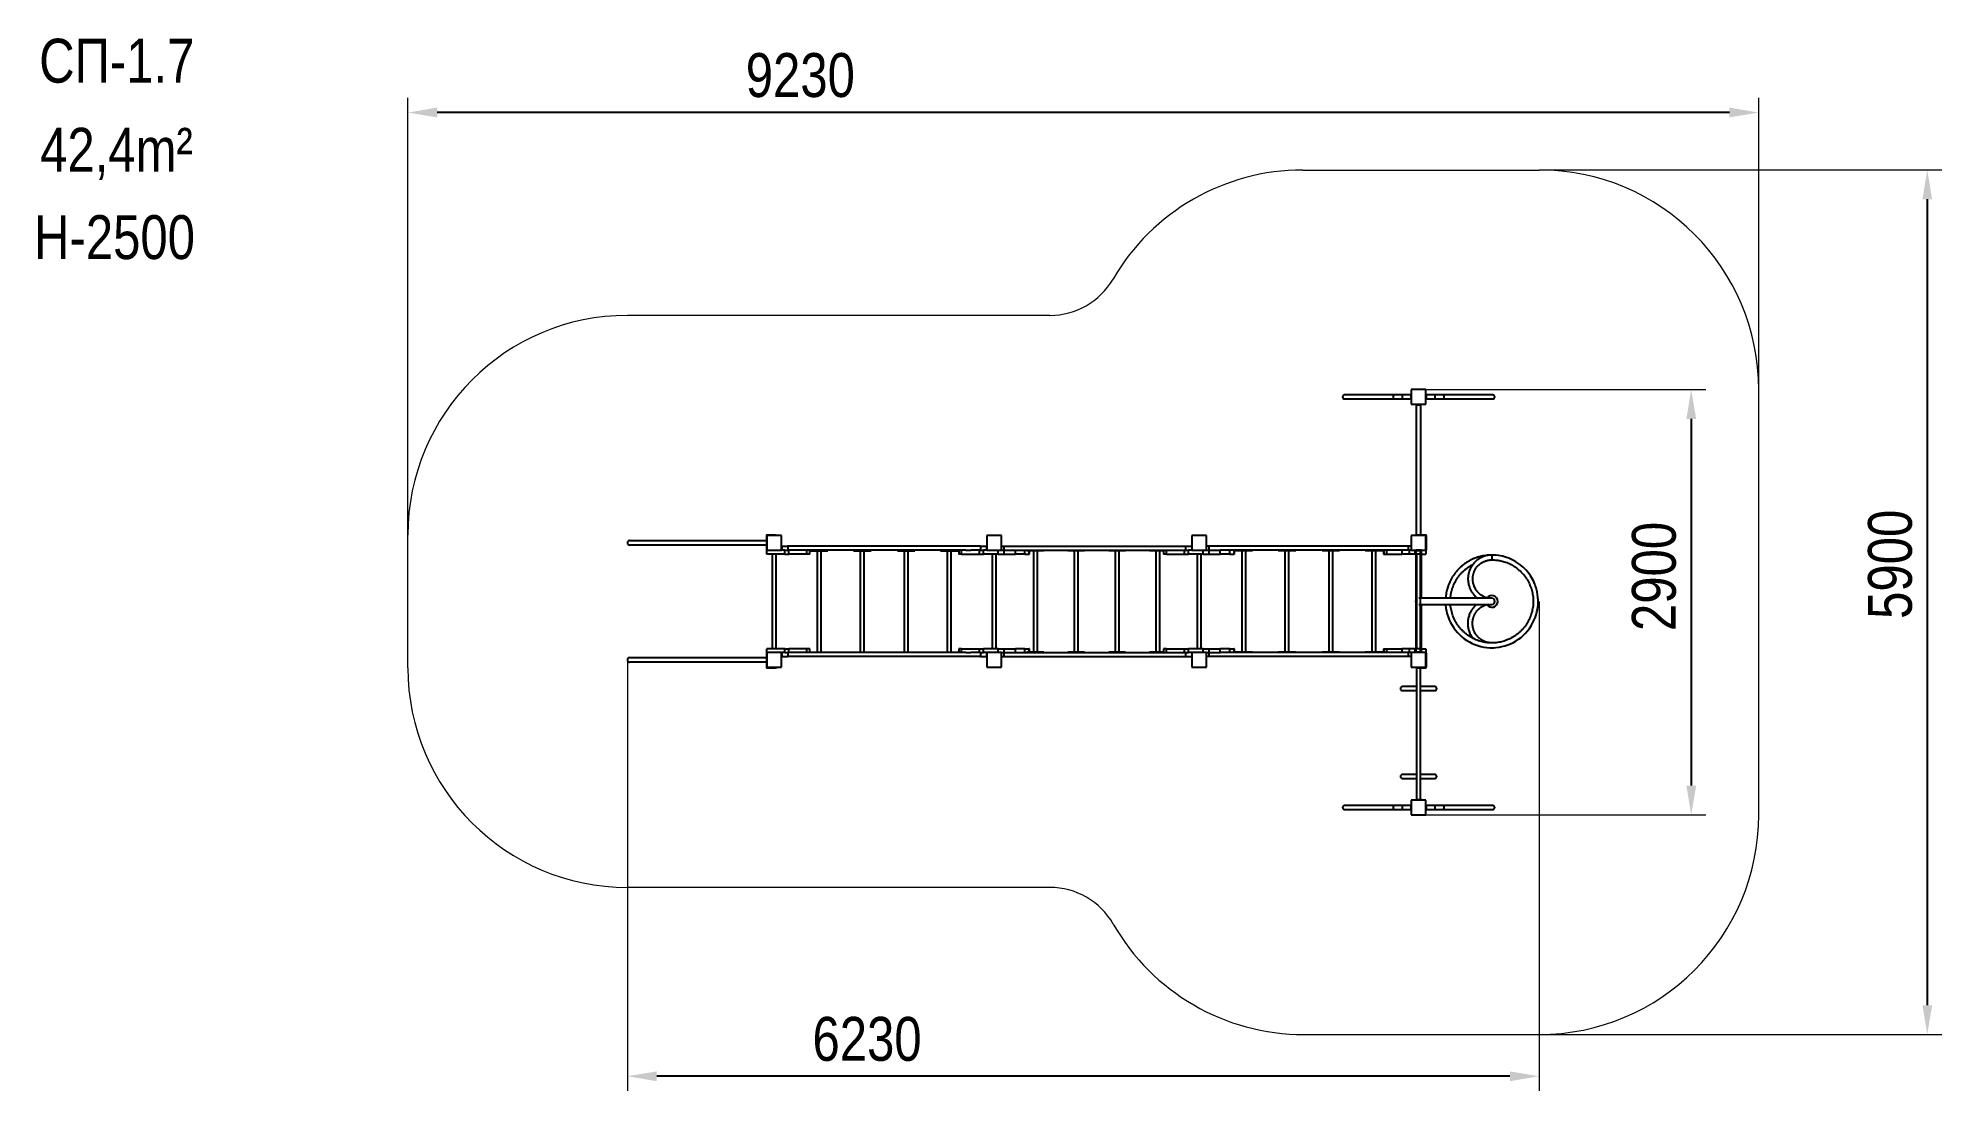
# Model space of a CAD drawing. Header units: millimetres. Extents: x -7249 to 5759, y -3423 to 3767.
import ezdxf

# ---------------------------------------------------------------- set-up
doc = ezdxf.new("R2010")
doc.units = ezdxf.units.MM
for name, color, linetype in [('DIKOM_ЗОНА', 80, 'Continuous'), ('DIKOM_ОБЪЕКТ', 7, 'Continuous'), ('DIKOM_РАЗМЕР_ЗОНА', 7, 'Continuous'), ('DIKOM_РАЗМЕР_ОБЪЕКТА', 7, 'Continuous')]:
    doc.layers.add(name, color=color, linetype=linetype)
doc.styles.add('style1', font='arial.ttf', dxfattribs={"width": 0.8})
doc.dimstyles.new('1-50', dxfattribs={"dimtxt": 300, "dimasz": 200, "dimexe": 100, "dimexo": 0, "dimgap": 100, "dimtad": 1, "dimdec": 0, "dimtxsty": 'style1', "dimcen": 0, "dimclrd": 7, "dimclre": 7, "dimadec": 1, "dimazin": 2, "dimtfac": 1, "dimtdec": 0, "dimtmove": 0, "dimatfit": 3, "dimfxl": 0, "dimlwd": 25, "dimlwe": 18, "dimarcsym": 0})

# ---------------------------------------------------------------- blocks, each defined once
blk = doc.blocks.new('*D12')
at = {"color": 7, "lineweight": 18, "transparency": 16777216}
for p, q in [((2134, 1366), (4146, 1366)), ((2172, -1538), (4146, -1538))]:
    blk.add_line(p, q, dxfattribs=at)
at = {"color": 7, "lineweight": 25, "transparency": 16777216}
blk.add_line((4046, 1166), (4046, -1338), dxfattribs=at)
at = {"color": 7, "transparency": 16777216}
for points in [[(4013, 1166), (4080, 1166), (4046, 1366)], [(4013, -1338), (4080, -1338), (4046, -1538)]]:
    blk.add_solid(points, dxfattribs=at)
at = {"layer": 'Defpoints', "color": 0, "transparency": 16777216}
for p in [(2134, 1366), (2172, -1538), (4046, -1538)]:
    blk.add_point(p, dxfattribs=at)
at = {"color": 0, "lineweight": 40, "transparency": 16777216, "insert": (3793, 90), "char_height": 300, "attachment_point": 5, "rotation": 90, "style": 'style1'}
blk.add_mtext('2900', dxfattribs=at)
blk = doc.blocks.new('*D9')
at = {"layer": 'Defpoints', "color": 0, "transparency": 16777216}
for p in [(3008, 2866), (2449, -3038), (5659, -3038)]:
    blk.add_point(p, dxfattribs=at)
at = {"layer": 'DIKOM_РАЗМЕР_ЗОНА', "color": 7, "lineweight": 18, "transparency": 16777216}
for p, q in [((3008, 2866), (5759, 2866)), ((2449, -3038), (5759, -3038))]:
    blk.add_line(p, q, dxfattribs=at)
at = {"layer": 'DIKOM_РАЗМЕР_ЗОНА', "color": 7, "lineweight": 25, "transparency": 16777216}
blk.add_line((5659, 2666), (5659, -2838), dxfattribs=at)
at = {"layer": 'DIKOM_РАЗМЕР_ЗОНА', "color": 7, "transparency": 16777216}
for points in [[(5626, 2666), (5692, 2666), (5659, 2866)], [(5626, -2838), (5692, -2838), (5659, -3038)]]:
    blk.add_solid(points, dxfattribs=at)
at = {"layer": 'DIKOM_РАЗМЕР_ЗОНА', "color": 0, "transparency": 16777216, "insert": (5406, 173), "char_height": 300, "attachment_point": 5, "rotation": 90, "style": 'style1'}
blk.add_mtext('5900', dxfattribs=at)
blk = doc.blocks.new('*D10')
at = {"layer": 'Defpoints', "color": 0, "transparency": 16777216}
for p in [(3007, -81), (-3222, -469), (-3222, -3323)]:
    blk.add_point(p, dxfattribs=at)
at = {"layer": 'DIKOM_РАЗМЕР_ЗОНА', "color": 7, "lineweight": 18, "transparency": 16777216}
for p, q in [((3007, -81), (3007, -3423)), ((-3222, -469), (-3222, -3423))]:
    blk.add_line(p, q, dxfattribs=at)
at = {"layer": 'DIKOM_РАЗМЕР_ЗОНА', "color": 7, "lineweight": 25, "transparency": 16777216}
blk.add_line((2807, -3323), (-3022, -3323), dxfattribs=at)
at = {"layer": 'DIKOM_РАЗМЕР_ЗОНА', "color": 7, "transparency": 16777216}
for points in [[(-3022, -3290), (-3022, -3357), (-3222, -3323)], [(2807, -3290), (2807, -3357), (3007, -3323)]]:
    blk.add_solid(points, dxfattribs=at)
at = {"layer": 'DIKOM_РАЗМЕР_ЗОНА', "color": 0, "transparency": 16777216, "insert": (-1585, -3070), "char_height": 300, "attachment_point": 5, "style": 'style1'}
blk.add_mtext('6230', dxfattribs=at)
blk = doc.blocks.new('*D11')
at = {"layer": 'Defpoints', "color": 0, "transparency": 16777216}
for p in [(-4722, 3258), (-4722, -80), (4507, -81)]:
    blk.add_point(p, dxfattribs=at)
at = {"layer": 'DIKOM_РАЗМЕР_ЗОНА', "color": 7, "lineweight": 18, "transparency": 16777216}
for p, q in [((-4722, -80), (-4722, 3358)), ((4507, -81), (4507, 3358))]:
    blk.add_line(p, q, dxfattribs=at)
at = {"layer": 'DIKOM_РАЗМЕР_ЗОНА', "color": 7, "lineweight": 25, "transparency": 16777216}
blk.add_line((4307, 3258), (-4522, 3258), dxfattribs=at)
at = {"layer": 'DIKOM_РАЗМЕР_ЗОНА', "color": 7, "transparency": 16777216}
for points in [[(-4522, 3292), (-4522, 3225), (-4722, 3258)], [(4307, 3292), (4307, 3225), (4507, 3258)]]:
    blk.add_solid(points, dxfattribs=at)
at = {"layer": 'DIKOM_РАЗМЕР_ЗОНА', "color": 0, "transparency": 16777216, "insert": (-2041, 3512), "char_height": 300, "attachment_point": 5, "style": 'style1'}
blk.add_mtext('9230', dxfattribs=at)

msp = doc.modelspace()

# ---------------------------------------------------------------- linework, layer by layer
at = {"layer": 'DIKOM_ЗОНА', "color": 3, "lineweight": 15}
for p, q in [((1391.8, 2865.7), (3007.5, 2865.7)), ((-336.2, 1872.7), (-3222.5, 1872.7)), ((4507.5, -1538.3), (4507.5, 1365.7)), ((-4722.5, -533.3), (-4722.5, 372.7)), ((-336.2, -2033.3), (-3222.5, -2033.3)), ((1398.7, -3038.3), (3007.5, -3038.3))]:
    msp.add_line(p, q, dxfattribs=at)
for centre, radius, start, end in [((1391.8, 1365.7), 1500, 90, 149.76817), ((3007.5, 1365.7), 1500, 0, 90), ((-336.2, 2372.7), 500, 270, 329.76817), ((-3222.5, 372.7), 1500, 90, 180), ((-3222.5, -533.3), 1500, 180, 270), ((3007.5, -1538.3), 1500, 270, 0), ((-336.2, -2533.3), 500, 29.83474, 90), ((1398.7, -1538.3), 1500, 209.83474, 270)]:
    msp.add_arc(centre, radius, start, end, dxfattribs=at)
at = {"layer": 'DIKOM_ОБЪЕКТ'}
for p, q in [((2022.4, 1329.2), (1677, 1329.2)), ((1677, 1302.2), (2022.4, 1302.2)), ((2071.7, 1329.2), (2022.4, 1329.2)), ((2022.4, 1302.2), (2071.7, 1302.2)), ((2129.7, 1329.2), (2071.7, 1329.2)), ((2071.7, 1329.2), (2071.7, 1302.2)), ((2071.7, 1302.2), (2129.7, 1302.2)), ((2133.7, 1335.7), (2129.7, 1335.7)), ((2129.7, 1335.7), (2129.7, 1295.7)), ((2133.7, 1365.7), (2133.7, 1265.7)), ((2233.7, 1365.7), (2133.7, 1365.7)), ((2233.7, 1265.7), (2233.7, 1365.7)), ((2233.7, 1335.7), (2237.7, 1335.7)), ((2237.7, 1295.7), (2237.7, 1335.7)), ((2295.7, 1329.2), (2237.7, 1329.2)), ((2237.7, 1302.2), (2295.7, 1302.2)), ((2345, 1329.2), (2295.7, 1329.2)), ((2295.7, 1302.2), (2295.7, 1329.2)), ((2295.7, 1302.2), (2345, 1302.2)), ((2690.4, 1329.2), (2345, 1329.2)), ((2345, 1302.2), (2690.4, 1302.2)), ((2133.7, 1295.7), (2129.7, 1295.7)), ((2133.7, 1265.7), (2233.7, 1265.7)), ((2163.7, 1265.7), (2163.7, 1261.7)), ((2163.7, 1261.7), (2203.7, 1261.7)), ((2167.7, 1261.7), (2167.7, 373.7)), ((2199.7, 373.7), (2199.7, 1261.7)), ((2203.7, 1265.7), (2203.7, 1261.7)), ((2233.7, 1295.7), (2237.7, 1295.7)), ((-3222.5, 320.7), (-3222.5, 318.7)), ((-3207.5, 335.7), (-3090.5, 335.7)), ((-3090.5, 303.7), (-3207.5, 303.7)), ((-3090.5, 335.7), (-2272.5, 335.7)), ((-2272.5, 303.7), (-3090.5, 303.7)), ((-2272.5, 367.7), (-2272.5, 271.7)), ((-2269.5, 369.7), (-2269.5, 269.7)), ((-2169.5, 369.7), (-2269.5, 369.7)), ((-2269.5, 269.7), (-2169.5, 269.7)), ((-2269.5, 242.7), (-2269.5, 269.7)), ((-2209.5, 372.7), (-2267.5, 372.7)), ((-2209.5, 369.7), (-2209.5, 372.7)), ((-2209.5, 372.7), (-2199.5, 372.7)), ((-2199.5, 372.7), (-2199.5, 369.7)), ((-2169.5, 269.7), (-2169.5, 369.7)), ((-2146.4, 269.7), (-2169.5, 269.7)), ((-2167.9, 296.7), (-2167.9, 269.7)), ((-2167.9, 296.7), (-2125.3, 296.7)), ((-2146.4, 242.7), (-2146.4, 269.7)), ((-2146.4, 269.7), (-2131.8, 269.7)), ((-2131.8, 269.7), (-2125.3, 269.7)), ((-2125.3, 296.7), (-2125.3, 269.7)), ((-810.5, 296.7), (-2125.3, 296.7)), ((-2050.3, 269.7), (-2125.3, 269.7)), ((-2119, 242.7), (-2119, 269.7)), ((-2035, 269.7), (-2050.3, 269.7)), ((-909.4, 269.7), (-2035, 269.7)), ((-1996, 242.7), (-1996, 269.7)), ((-1977, 242.7), (-1977, 269.7)), ((-1970.2, 269.7), (-1970.2, 265.7)), ((-1970.2, 265.7), (-1945.1, 265.7)), ((-1945.1, 269.7), (-1945.1, 265.7)), ((-1945.1, 265.7), (-1867.8, 265.7)), ((-1925.1, 265.7), (-1925.1, -426.3)), ((-1898.1, -426.3), (-1898.1, 265.7)), ((-1867.8, 269.7), (-1867.8, 265.7)), ((-1867.8, 265.7), (-1853, 265.7)), ((-1853, 265.7), (-1853, 269.7)), ((-1677.7, 269.7), (-1677.7, 265.7)), ((-1677.7, 265.7), (-1656.1, 265.7)), ((-1656.1, 269.7), (-1656.1, 265.7)), ((-1656.1, 265.7), (-1576.4, 265.7)), ((-1631.3, 265.7), (-1631.3, -426.3)), ((-1604.3, -426.3), (-1604.3, 265.7)), ((-1576.4, 269.7), (-1576.4, 265.7)), ((-1576.4, 265.7), (-1557.9, 265.7)), ((-1557.9, 265.7), (-1557.9, 269.7)), ((-1377.9, 269.7), (-1377.9, 265.7)), ((-1377.9, 265.7), (-1359.5, 265.7)), ((-1359.5, 269.7), (-1359.5, 265.7)), ((-1359.5, 265.7), (-1279.8, 265.7)), ((-1331.6, 265.7), (-1331.6, -426.3)), ((-1304.6, -426.3), (-1304.6, 265.7)), ((-1279.8, 269.7), (-1279.8, 265.7)), ((-1279.8, 265.7), (-1258.2, 265.7)), ((-1258.2, 265.7), (-1258.2, 269.7)), ((-1082.9, 269.7), (-1082.9, 265.7)), ((-1082.9, 265.7), (-1068.1, 265.7)), ((-1068.1, 269.7), (-1068.1, 265.7)), ((-1068.1, 265.7), (-990.8, 265.7)), ((-1037.8, 265.7), (-1037.8, -426.3)), ((-1010.8, -426.3), (-1010.8, 265.7)), ((-990.8, 269.7), (-990.8, 265.7)), ((-990.8, 265.7), (-965.6, 265.7)), ((-965.6, 265.7), (-965.6, 269.7)), ((-958.9, 269.7), (-958.9, 242.7)), ((-939.9, 242.7), (-939.9, 269.7)), ((-909.4, 269.7), (-876.9, 269.7)), ((-810.5, 269.7), (-876.9, 269.7)), ((-816.9, 242.7), (-816.9, 269.7)), ((-810.5, 296.7), (-810.5, 269.7)), ((-810.5, 296.7), (-767.9, 296.7)), ((-810.5, 269.7), (-804.2, 269.7)), ((-804.2, 269.7), (-789.5, 269.7)), ((-789.5, 242.7), (-789.5, 269.7)), ((-766.4, 269.7), (-789.5, 269.7)), ((-767.9, 296.7), (-767.9, 269.7)), ((-666.4, 369.7), (-766.4, 369.7)), ((-766.4, 369.7), (-766.4, 269.7)), ((-766.4, 269.7), (-666.4, 269.7)), ((-689.5, 242.7), (-689.5, 269.7)), ((-666.4, 269.7), (-666.4, 369.7)), ((-666.4, 296.7), (-647.4, 296.7)), ((-666.4, 269.7), (-648.3, 269.7)), ((-648.3, 242.7), (-648.3, 269.7)), ((-648.3, 269.7), (-571.7, 269.7)), ((-647.4, 269.7), (-647.4, 296.7)), ((-647.4, 296.7), (592.6, 296.7)), ((-647.4, 269.7), (583.1, 269.7)), ((-571.7, 242.7), (-571.7, 269.7)), ((-506.8, 242.7), (-506.8, 269.7)), ((-492.2, 269.7), (-492.2, 265.7)), ((-479.5, 265.7), (-492.2, 265.7)), ((-479.5, 265.7), (-479.5, 269.7)), ((-405.1, 265.7), (-479.5, 265.7)), ((-477.5, 242.7), (-477.5, 265.7)), ((-475.4, 242.7), (-475.4, 265.7)), ((-448.5, 265.7), (-448.5, -426.3)), ((-421.5, -426.3), (-421.5, 265.7)), ((-405.1, 265.7), (-405.1, 269.7)), ((-377.8, 265.7), (-405.1, 265.7)), ((-377.8, 265.7), (-377.8, 269.7)), ((-213.1, 269.7), (-213.1, 265.7)), ((-200.4, 265.7), (-213.1, 265.7)), ((-200.4, 265.7), (-200.4, 269.7)), ((-126, 265.7), (-200.4, 265.7)), ((-169.4, 265.7), (-169.4, -426.3)), ((-142.4, -426.3), (-142.4, 265.7)), ((-126, 265.7), (-126, 269.7)), ((-98.7, 265.7), (-126, 265.7)), ((-98.7, 265.7), (-98.7, 269.7)), ((66, 269.7), (66, 265.7)), ((78.7, 265.7), (66, 265.7)), ((78.7, 265.7), (78.7, 269.7)), ((153.1, 265.7), (78.7, 265.7)), ((109.7, 265.7), (109.7, -426.3)), ((136.7, -426.3), (136.7, 265.7)), ((153.1, 265.7), (153.1, 269.7)), ((180.4, 265.7), (153.1, 265.7)), ((180.4, 265.7), (180.4, 269.7)), ((345.1, 269.7), (345.1, 265.7)), ((357.8, 265.7), (345.1, 265.7)), ((357.8, 265.7), (357.8, 269.7)), ((432.2, 265.7), (357.8, 265.7)), ((388.8, 265.7), (388.8, -426.3)), ((415.8, -426.3), (415.8, 265.7)), ((432.2, 265.7), (432.2, 269.7)), ((441.1, 265.7), (432.2, 265.7)), ((441.1, 269.7), (441.1, 242.7)), ((460.1, 242.7), (460.1, 269.7)), ((460.1, 269.7), (583.1, 269.7)), ((583.1, 242.7), (583.1, 269.7)), ((583.1, 269.7), (610.5, 269.7)), ((592.6, 269.7), (592.6, 296.7)), ((592.6, 296.7), (633.6, 296.7)), ((610.5, 242.7), (610.5, 269.7)), ((633.6, 269.7), (610.5, 269.7)), ((733.6, 369.7), (633.6, 369.7)), ((633.6, 369.7), (633.6, 269.7)), ((633.6, 269.7), (733.6, 269.7)), ((710.5, 242.7), (710.5, 269.7)), ((733.6, 269.7), (733.6, 369.7)), ((733.7, 269.7), (733.7, 296.7)), ((751.9, 296.7), (733.7, 296.7)), ((733.7, 269.7), (751.6, 269.7)), ((751.6, 242.7), (751.6, 269.7)), ((751.6, 269.7), (828.3, 269.7)), ((751.9, 269.7), (751.9, 296.7)), ((2115.5, 296.7), (751.9, 296.7)), ((828.3, 242.7), (828.3, 269.7)), ((834.9, 269.7), (828.3, 269.7)), ((2069.3, 269.7), (834.9, 269.7)), ((893.2, 242.7), (893.2, 269.7)), ((922.5, 242.7), (922.5, 269.7)), ((924.6, 242.7), (924.6, 269.7)), ((931.4, 269.7), (931.4, 265.7)), ((946.2, 265.7), (931.4, 265.7)), ((946.2, 265.7), (946.2, 269.7)), ((1023.5, 265.7), (946.2, 265.7)), ((976.5, 265.7), (976.5, -426.3)), ((1003.5, -426.3), (1003.5, 265.7)), ((1023.5, 265.7), (1023.5, 269.7)), ((1048.6, 265.7), (1023.5, 265.7)), ((1048.6, 265.7), (1048.6, 269.7)), ((1223.9, 269.7), (1223.9, 265.7)), ((1242.3, 265.7), (1223.9, 265.7)), ((1242.3, 265.7), (1242.3, 269.7)), ((1322.1, 265.7), (1242.3, 265.7)), ((1270.3, 265.7), (1270.3, -426.3)), ((1297.3, -426.3), (1297.3, 265.7)), ((1322.1, 265.7), (1322.1, 269.7)), ((1343.7, 265.7), (1322.1, 265.7)), ((1343.7, 265.7), (1343.7, 269.7)), ((1523.7, 269.7), (1523.7, 265.7)), ((1545.2, 265.7), (1523.7, 265.7)), ((1545.2, 265.7), (1545.2, 269.7)), ((1625, 265.7), (1545.2, 265.7)), ((1570, 265.7), (1570, -426.3)), ((1597, -426.3), (1597, 265.7)), ((1625, 265.7), (1625, 269.7)), ((1643.4, 265.7), (1625, 265.7)), ((1643.4, 265.7), (1643.4, 269.7)), ((1818.7, 269.7), (1818.7, 265.7)), ((1843.8, 265.7), (1818.7, 265.7)), ((1843.8, 265.7), (1843.8, 269.7)), ((1921.1, 265.7), (1843.8, 265.7)), ((1863.8, 265.7), (1863.8, -426.3)), ((1890.8, -426.3), (1890.8, 265.7)), ((1921.1, 265.7), (1921.1, 269.7)), ((1936, 265.7), (1921.1, 265.7)), ((1936, 265.7), (1936, 269.7)), ((1942.7, 269.7), (1942.7, 242.7)), ((1945, 269.7), (1945, 242.7)), ((1964.6, 269.7), (1964.6, 242.7)), ((2067.8, 269.7), (2067.8, 242.7)), ((2120.1, 269.7), (2069.3, 269.7)), ((2115.5, 269.7), (2115.5, 296.7)), ((2133.7, 296.7), (2115.5, 296.7)), ((2120.1, 269.7), (2120.1, 242.7)), ((2133.7, 269.7), (2120.1, 269.7)), ((2133.7, 369.7), (2133.7, 269.7)), ((2233.7, 369.7), (2133.7, 369.7)), ((2133.7, 369.7), (2133.7, 269.7)), ((2233.7, 369.7), (2133.7, 369.7)), ((2133.7, 269.7), (2233.7, 269.7)), ((2133.7, 269.7), (2233.7, 269.7)), ((2156.8, 269.7), (2156.8, 242.7)), ((2163.7, 373.7), (2163.7, 372.7)), ((2163.7, 373.7), (2203.7, 373.7)), ((2163.7, 369.7), (2163.7, 372.7)), ((2163.7, 372.7), (2173.7, 372.7)), ((2163.7, 265.7), (2163.7, 269.7)), ((2203.7, 269.7), (2163.7, 269.7)), ((2163.7, 265.7), (2163.7, -73.9)), ((2203.7, 265.7), (2163.7, 265.7)), ((2173.7, 372.7), (2173.7, 369.7)), ((2231.7, 372.7), (2173.7, 372.7)), ((2193.7, 269.7), (2193.7, 242.7)), ((2203.7, 373.7), (2203.7, 372.7)), ((2203.7, 265.7), (2203.7, 269.7)), ((2203.7, -59.3), (2203.7, 265.7)), ((2233.7, 269.7), (2233.7, 369.7)), ((2233.7, 269.7), (2233.7, 369.7)), ((2233.7, 269.7), (2233.7, 242.7)), ((2236.7, 271.7), (2236.7, 367.7)), ((-2146.4, 242.7), (-2269.5, 242.7)), ((-2233, 242.7), (-2233, -403.3)), ((-2206, -403.3), (-2206, 242.7)), ((-2146.4, 242.7), (-2119, 242.7)), ((-1996, 242.7), (-2119, 242.7)), ((-1977, 242.7), (-1996, 242.7)), ((-939.9, 242.7), (-958.9, 242.7)), ((-939.9, 242.7), (-816.9, 242.7)), ((-816.9, 242.7), (-789.5, 242.7)), ((-689.5, 242.7), (-789.5, 242.7)), ((-729.9, 242.7), (-729.9, -403.3)), ((-702.9, -403.3), (-702.9, 242.7)), ((-689.5, 242.7), (-648.3, 242.7)), ((-648.3, 242.7), (-571.7, 242.7)), ((-506.8, 242.7), (-571.7, 242.7)), ((-506.8, 242.7), (-477.5, 242.7)), ((-475.4, 242.7), (-477.5, 242.7)), ((460.1, 242.7), (441.1, 242.7)), ((460.1, 242.7), (583.1, 242.7)), ((583.1, 242.7), (610.5, 242.7)), ((710.5, 242.7), (610.5, 242.7)), ((670.1, 242.7), (670.1, -403.3)), ((697.1, -403.3), (697.1, 242.7)), ((710.5, 242.7), (751.6, 242.7)), ((751.6, 242.7), (828.3, 242.7)), ((893.2, 242.7), (828.3, 242.7)), ((893.2, 242.7), (922.5, 242.7)), ((924.6, 242.7), (922.5, 242.7)), ((1942.7, 242.7), (1945, 242.7)), ((1945, 242.7), (1964.6, 242.7)), ((1964.6, 242.7), (2067.8, 242.7)), ((2120.1, 242.7), (2067.8, 242.7)), ((2156.8, 242.7), (2120.1, 242.7)), ((2193.7, 242.7), (2156.8, 242.7)), ((2170.2, 242.7), (2170.2, -403.3)), ((2193.7, 242.7), (2233.7, 242.7)), ((2197.2, -403.3), (2197.2, 242.7)), ((2681.7, 203.2), (2693.8, 203)), ((2163.7, -86.7), (2163.7, -426.3)), ((2683.7, -59.3), (2184.5, -59.3)), ((2184.5, -101.3), (2683.7, -101.3)), ((2203.7, -426.3), (2203.7, -101.3)), ((2683.7, -363.8), (2680.4, -363.6)), ((2686.4, -363.7), (2683.7, -363.8)), ((-3222.5, -479.3), (-3222.5, -481.3)), ((-3207.5, -464.3), (-3090.5, -464.3)), ((-3090.5, -496.3), (-3207.5, -496.3)), ((-3090.5, -464.3), (-2272.5, -464.3)), ((-2272.5, -496.3), (-3090.5, -496.3)), ((-2272.5, -432.3), (-2272.5, -528.3)), ((-2269.5, -430.3), (-2269.5, -403.3)), ((-2146.4, -403.3), (-2269.5, -403.3)), ((-2269.5, -430.3), (-2269.5, -530.3)), ((-2169.5, -430.3), (-2269.5, -430.3)), ((-2169.5, -530.3), (-2169.5, -430.3)), ((-2146.4, -430.3), (-2169.5, -430.3)), ((-2167.9, -430.3), (-2167.9, -457.3)), ((-2167.9, -457.3), (-2125.3, -457.3)), ((-2146.4, -430.3), (-2146.4, -403.3)), ((-2146.4, -403.3), (-2119, -403.3)), ((-2146.4, -430.3), (-2131.8, -430.3)), ((-2131.8, -430.3), (-2125.3, -430.3)), ((-2125.3, -430.3), (-2125.3, -457.3)), ((-2050.3, -430.3), (-2125.3, -430.3)), ((-810.5, -457.3), (-2125.3, -457.3)), ((-2119, -430.3), (-2119, -403.3)), ((-1996, -403.3), (-2119, -403.3)), ((-2035, -430.3), (-2050.3, -430.3)), ((-909.4, -430.3), (-2035, -430.3)), ((-1996, -430.3), (-1996, -403.3)), ((-1977, -403.3), (-1996, -403.3)), ((-1977, -430.3), (-1977, -403.3)), ((-1970.2, -426.3), (-1970.2, -430.3)), ((-1970.2, -426.3), (-1945.1, -426.3)), ((-1945.1, -426.3), (-1945.1, -430.3)), ((-1945.1, -426.3), (-1867.8, -426.3)), ((-1867.8, -426.3), (-1867.8, -430.3)), ((-1867.8, -426.3), (-1853, -426.3)), ((-1853, -430.3), (-1853, -426.3)), ((-1677.7, -426.3), (-1677.7, -430.3)), ((-1677.7, -426.3), (-1656.1, -426.3)), ((-1656.1, -426.3), (-1656.1, -430.3)), ((-1656.1, -426.3), (-1576.4, -426.3)), ((-1576.4, -426.3), (-1576.4, -430.3)), ((-1576.4, -426.3), (-1557.9, -426.3)), ((-1557.9, -430.3), (-1557.9, -426.3)), ((-1377.9, -426.3), (-1377.9, -430.3)), ((-1377.9, -426.3), (-1359.5, -426.3)), ((-1359.5, -426.3), (-1359.5, -430.3)), ((-1359.5, -426.3), (-1279.8, -426.3)), ((-1279.8, -426.3), (-1279.8, -430.3)), ((-1279.8, -426.3), (-1258.2, -426.3)), ((-1258.2, -430.3), (-1258.2, -426.3)), ((-1082.9, -426.3), (-1082.9, -430.3)), ((-1082.9, -426.3), (-1068.1, -426.3)), ((-1068.1, -426.3), (-1068.1, -430.3)), ((-1068.1, -426.3), (-990.8, -426.3)), ((-990.8, -426.3), (-990.8, -430.3)), ((-990.8, -426.3), (-965.6, -426.3)), ((-965.6, -430.3), (-965.6, -426.3)), ((-958.9, -403.3), (-958.9, -430.3)), ((-939.9, -403.3), (-958.9, -403.3)), ((-939.9, -430.3), (-939.9, -403.3)), ((-939.9, -403.3), (-816.9, -403.3)), ((-909.4, -430.3), (-876.9, -430.3)), ((-810.5, -430.3), (-876.9, -430.3)), ((-816.9, -430.3), (-816.9, -403.3)), ((-816.9, -403.3), (-789.5, -403.3)), ((-810.5, -430.3), (-810.5, -457.3)), ((-810.5, -430.3), (-804.2, -430.3)), ((-810.5, -457.3), (-767.9, -457.3)), ((-804.2, -430.3), (-789.5, -430.3)), ((-789.5, -430.3), (-789.5, -403.3)), ((-689.5, -403.3), (-789.5, -403.3)), ((-766.4, -430.3), (-789.5, -430.3)), ((-767.9, -430.3), (-767.9, -457.3)), ((-666.4, -430.3), (-766.4, -430.3)), ((-766.4, -430.3), (-766.4, -530.3)), ((-689.5, -430.3), (-689.5, -403.3)), ((-689.5, -403.3), (-648.3, -403.3)), ((-666.4, -530.3), (-666.4, -430.3)), ((-666.4, -430.3), (-648.3, -430.3)), ((-666.4, -457.3), (-647.4, -457.3)), ((-648.3, -430.3), (-648.3, -403.3)), ((-648.3, -403.3), (-571.7, -403.3)), ((-648.3, -430.3), (-571.7, -430.3)), ((-647.4, -457.3), (-647.4, -430.3)), ((-647.4, -430.3), (583.1, -430.3)), ((-647.4, -457.3), (592.6, -457.3)), ((-571.7, -430.3), (-571.7, -403.3)), ((-506.8, -403.3), (-571.7, -403.3)), ((-506.8, -430.3), (-506.8, -403.3)), ((-506.8, -403.3), (-477.5, -403.3)), ((-492.2, -426.3), (-492.2, -430.3)), ((-479.5, -426.3), (-492.2, -426.3)), ((-479.5, -430.3), (-479.5, -426.3)), ((-405.1, -426.3), (-479.5, -426.3)), ((-475.4, -403.3), (-477.5, -403.3)), ((-477.5, -426.3), (-477.5, -403.3)), ((-475.4, -426.3), (-475.4, -403.3)), ((-405.1, -430.3), (-405.1, -426.3)), ((-377.8, -426.3), (-405.1, -426.3)), ((-377.8, -430.3), (-377.8, -426.3)), ((-213.1, -426.3), (-213.1, -430.3)), ((-200.4, -426.3), (-213.1, -426.3)), ((-200.4, -430.3), (-200.4, -426.3)), ((-126, -426.3), (-200.4, -426.3)), ((-126, -430.3), (-126, -426.3)), ((-98.7, -426.3), (-126, -426.3)), ((-98.7, -430.3), (-98.7, -426.3)), ((66, -426.3), (66, -430.3)), ((78.7, -426.3), (66, -426.3)), ((78.7, -430.3), (78.7, -426.3)), ((153.1, -426.3), (78.7, -426.3)), ((153.1, -430.3), (153.1, -426.3)), ((180.4, -426.3), (153.1, -426.3)), ((180.4, -430.3), (180.4, -426.3)), ((345.1, -426.3), (345.1, -430.3)), ((357.8, -426.3), (345.1, -426.3)), ((357.8, -430.3), (357.8, -426.3)), ((432.2, -426.3), (357.8, -426.3)), ((432.2, -430.3), (432.2, -426.3)), ((441.1, -426.3), (432.2, -426.3)), ((441.1, -403.3), (441.1, -430.3)), ((460.1, -403.3), (441.1, -403.3)), ((460.1, -430.3), (460.1, -403.3)), ((460.1, -403.3), (583.1, -403.3)), ((460.1, -430.3), (583.1, -430.3)), ((583.1, -430.3), (583.1, -403.3)), ((583.1, -403.3), (610.5, -403.3)), ((583.1, -430.3), (610.5, -430.3)), ((592.6, -457.3), (592.6, -430.3)), ((592.6, -457.3), (633.6, -457.3)), ((610.5, -430.3), (610.5, -403.3)), ((710.5, -403.3), (610.5, -403.3)), ((633.6, -430.3), (610.5, -430.3)), ((633.6, -430.3), (633.6, -530.3)), ((733.6, -430.3), (633.6, -430.3)), ((710.5, -430.3), (710.5, -403.3)), ((710.5, -403.3), (751.6, -403.3)), ((733.6, -530.3), (733.6, -430.3)), ((733.7, -430.3), (751.6, -430.3)), ((733.7, -457.3), (733.7, -430.3)), ((751.9, -457.3), (733.7, -457.3)), ((751.6, -430.3), (751.6, -403.3)), ((751.6, -403.3), (828.3, -403.3)), ((751.6, -430.3), (828.3, -430.3)), ((751.9, -457.3), (751.9, -430.3)), ((2115.5, -457.3), (751.9, -457.3)), ((828.3, -430.3), (828.3, -403.3)), ((893.2, -403.3), (828.3, -403.3)), ((834.9, -430.3), (828.3, -430.3)), ((2069.3, -430.3), (834.9, -430.3)), ((893.2, -430.3), (893.2, -403.3)), ((893.2, -403.3), (922.5, -403.3)), ((922.5, -430.3), (922.5, -403.3)), ((924.6, -403.3), (922.5, -403.3)), ((924.6, -430.3), (924.6, -403.3)), ((931.4, -426.3), (931.4, -430.3)), ((946.2, -426.3), (931.4, -426.3)), ((946.2, -430.3), (946.2, -426.3)), ((1023.5, -426.3), (946.2, -426.3)), ((1023.5, -430.3), (1023.5, -426.3)), ((1048.6, -426.3), (1023.5, -426.3)), ((1048.6, -430.3), (1048.6, -426.3)), ((1223.9, -426.3), (1223.9, -430.3)), ((1242.3, -426.3), (1223.9, -426.3)), ((1242.3, -430.3), (1242.3, -426.3)), ((1322.1, -426.3), (1242.3, -426.3)), ((1322.1, -430.3), (1322.1, -426.3)), ((1343.7, -426.3), (1322.1, -426.3)), ((1343.7, -430.3), (1343.7, -426.3)), ((1523.7, -426.3), (1523.7, -430.3)), ((1545.2, -426.3), (1523.7, -426.3)), ((1545.2, -430.3), (1545.2, -426.3)), ((1625, -426.3), (1545.2, -426.3)), ((1625, -430.3), (1625, -426.3)), ((1643.4, -426.3), (1625, -426.3)), ((1643.4, -430.3), (1643.4, -426.3)), ((1818.7, -426.3), (1818.7, -430.3)), ((1843.8, -426.3), (1818.7, -426.3)), ((1843.8, -430.3), (1843.8, -426.3)), ((1921.1, -426.3), (1843.8, -426.3)), ((1921.1, -430.3), (1921.1, -426.3)), ((1936, -426.3), (1921.1, -426.3)), ((1936, -430.3), (1936, -426.3)), ((1942.7, -403.3), (1942.7, -430.3)), ((1942.7, -403.3), (1945, -403.3)), ((1945, -403.3), (1945, -430.3)), ((1945, -403.3), (1964.6, -403.3)), ((1964.6, -403.3), (1964.6, -430.3)), ((1964.6, -403.3), (2067.8, -403.3)), ((2067.8, -403.3), (2067.8, -430.3)), ((2120.1, -403.3), (2067.8, -403.3)), ((2120.1, -430.3), (2069.3, -430.3)), ((2115.5, -457.3), (2115.5, -430.3)), ((2133.7, -457.3), (2115.5, -457.3)), ((2120.1, -403.3), (2120.1, -430.3)), ((2156.8, -403.3), (2120.1, -403.3)), ((2133.7, -430.3), (2120.1, -430.3)), ((2233.7, -430.3), (2133.7, -430.3)), ((2133.7, -430.3), (2133.7, -530.3)), ((2133.7, -430.3), (2133.7, -530.3)), ((2233.7, -430.3), (2133.7, -430.3)), ((2156.8, -403.3), (2156.8, -430.3)), ((2193.7, -403.3), (2156.8, -403.3)), ((2163.7, -426.3), (2163.7, -430.3)), ((2203.7, -426.3), (2163.7, -426.3)), ((2203.7, -430.3), (2163.7, -430.3)), ((2193.7, -403.3), (2193.7, -430.3)), ((2193.7, -403.3), (2233.7, -403.3)), ((2203.7, -426.3), (2203.7, -430.3)), ((2233.7, -403.3), (2233.7, -430.3)), ((2233.7, -530.3), (2233.7, -430.3)), ((2233.7, -530.3), (2233.7, -430.3)), ((2236.7, -528.3), (2236.7, -432.3)), ((2683.7, -396.8), (2698, -396.4)), ((-2269.5, -530.3), (-2169.5, -530.3)), ((-2267.5, -533.3), (-2209.5, -533.3)), ((-2209.5, -533.3), (-2209.5, -530.3)), ((-2199.5, -533.3), (-2209.5, -533.3)), ((-2199.5, -530.3), (-2199.5, -533.3)), ((-766.4, -530.3), (-666.4, -530.3)), ((633.6, -530.3), (733.6, -530.3)), ((2133.7, -530.3), (2233.7, -530.3)), ((2133.7, -530.3), (2233.7, -530.3)), ((2163.7, -533.3), (2163.7, -530.3)), ((2173.7, -533.3), (2163.7, -533.3)), ((2163.7, -533.3), (2163.7, -534.3)), ((2163.7, -534.3), (2168.7, -534.3)), ((2168.7, -534.3), (2168.7, -533.3)), ((2168.7, -534.3), (2198.7, -534.3)), ((2170.2, -534.3), (2170.2, -1434.3)), ((2173.7, -530.3), (2173.7, -533.3)), ((2173.7, -533.3), (2231.7, -533.3)), ((2197.2, -1434.3), (2197.2, -534.3)), ((2198.7, -533.3), (2198.7, -534.3)), ((2198.7, -534.3), (2203.7, -534.3)), ((2203.7, -534.3), (2203.7, -533.3)), ((2170.2, -662.5), (2073.2, -662.5)), ((2073.2, -689.5), (2170.2, -689.5)), ((2294.2, -662.5), (2197.2, -662.5)), ((2197.2, -689.5), (2294.2, -689.5)), ((2170.2, -1262.5), (2073.2, -1262.5)), ((2073.2, -1289.5), (2170.2, -1289.5)), ((2294.2, -1262.5), (2197.2, -1262.5)), ((2197.2, -1289.5), (2294.2, -1289.5)), ((2022.4, -1474.8), (1677, -1474.8)), ((1677, -1501.8), (2022.4, -1501.8)), ((2071.7, -1474.8), (2022.4, -1474.8)), ((2022.4, -1501.8), (2071.7, -1501.8)), ((2129.7, -1474.8), (2071.7, -1474.8)), ((2071.7, -1474.8), (2071.7, -1501.8)), ((2071.7, -1501.8), (2129.7, -1501.8)), ((2133.7, -1468.3), (2129.7, -1468.3)), ((2129.7, -1468.3), (2129.7, -1508.3)), ((2133.7, -1508.3), (2129.7, -1508.3)), ((2233.7, -1438.3), (2133.7, -1438.3)), ((2133.7, -1438.3), (2133.7, -1538.3)), ((2133.7, -1538.3), (2233.7, -1538.3)), ((2163.7, -1434.3), (2163.7, -1438.3)), ((2168.7, -1434.3), (2163.7, -1434.3)), ((2168.7, -1438.3), (2168.7, -1434.3)), ((2168.7, -1434.3), (2198.7, -1434.3)), ((2198.7, -1434.3), (2198.7, -1438.3)), ((2203.7, -1434.3), (2198.7, -1434.3)), ((2203.7, -1438.3), (2203.7, -1434.3)), ((2233.7, -1538.3), (2233.7, -1438.3)), ((2233.7, -1468.3), (2237.7, -1468.3)), ((2233.7, -1508.3), (2237.7, -1508.3)), ((2237.7, -1508.3), (2237.7, -1468.3)), ((2295.7, -1474.8), (2237.7, -1474.8)), ((2237.7, -1501.8), (2295.7, -1501.8)), ((2345, -1474.8), (2295.7, -1474.8)), ((2295.7, -1501.8), (2295.7, -1474.8)), ((2295.7, -1501.8), (2345, -1501.8)), ((2690.4, -1474.8), (2345, -1474.8)), ((2345, -1501.8), (2690.4, -1501.8))]:
    msp.add_line(p, q, dxfattribs=at)
at = {"layer": 'DIKOM_ОБЪЕКТ', "flags": 128}
for points in [[(2368, -101.3), (2368.2, -105.3), (2370.5, -126), (2374.2, -146.5), (2379.3, -166.7), (2385.6, -186.6), (2393.3, -206), (2402.2, -224.8), (2412.3, -243.1), (2423.6, -260.6), (2436, -277.3), (2449.6, -293.2), (2464.1, -308.2), (2479.6, -322.1), (2495.9, -335), (2513.1, -346.9), (2531.1, -357.5), (2549.6, -367), (2568.8, -375.2), (2588.5, -382.1), (2608.6, -387.7), (2629, -392), (2649.6, -394.9), (2670.4, -396.5), (2691.3, -396.7), (2712.1, -395.5), (2732.8, -392.9), (2753.2, -389), (2773.4, -383.8), (2793.2, -377.2), (2812.5, -369.3), (2831.3, -360.2), (2849.4, -349.9), (2866.8, -338.4), (2883.4, -325.8), (2899.1, -312.1), (2913.9, -297.4), (2927.7, -281.8), (2940.5, -265.3), (2952.1, -248), (2962.6, -229.9), (2971.8, -211.3), (2979.8, -192), (2986.5, -172.3), (2991.9, -152.1), (2995.3, -135.8), (2997.8, -119.4), (2999.4, -103.3), (3000.1, -87.2), (3000.1, -71.5), (2998.9, -52.1), (2996.7, -33.3), (2993.4, -14.9), (2989.1, 2.8), (2986.6, 11.4), (2984, 19.9), (2980.8, 28.8), (2977.1, 38.4), (2972.8, 48.6), (2967.8, 59.3), (2961.9, 70.6), (2955.2, 82.3), (2947.6, 94.5), (2939, 106.9), (2929.2, 119.5), (2918.3, 132.2), (2908.7, 142.3), (2898.3, 152.4), (2887, 162.3), (2874.8, 172), (2861.8, 181.4), (2847.8, 190.4), (2833, 198.8), (2817.2, 206.7), (2800.6, 213.9), (2783.1, 220.2), (2770, 224.2), (2756.6, 227.7), (2742.7, 230.7), (2728.5, 233.1), (2713.9, 234.8), (2698.9, 235.9), (2683.7, 236.2), (2683.7, 236.2)], [(2686.2, 223.1), (2686.1, 225.4), (2686, 227.6), (2685.8, 229.6), (2685.5, 231.5), (2685.2, 233), (2684.9, 234.3), (2684.6, 235.3), (2684.2, 235.9), (2683.8, 236.2), (2683.7, 236.2)], [(2683.7, 203.2), (2683.8, 203.3), (2684.1, 203.5), (2684.5, 204.1), (2684.9, 205), (2685.2, 206.2), (2685.5, 207.7), (2685.7, 209.5), (2685.9, 211.5), (2686.1, 213.6), (2686.2, 215.9), (2686.3, 218.3), (2686.3, 220.7), (2686.2, 223.1)]]:
    msp.add_lwpolyline(points, dxfattribs=at)
at = {"layer": 'DIKOM_ОБЪЕКТ'}
for centre, radius, start, end in [((1677.3, 1315.7), 13.5, 90.99551, 269.00449), ((2022.7, 1315.7), 13.5, 90.99673, 269.00327), ((2344.8, 1315.7), 13.5, 270.9955, 89.0045), ((2690.1, 1315.7), 13.5, 270.99529, 89.00471), ((-3207.5, 320.7), 15, 90, 180), ((-3207.5, 318.7), 15, 180, 270), ((-2267.5, 367.7), 5, 90, 180), ((-2267.5, 271.7), 5, 180, 246.42182), ((2231.7, 367.7), 5, 0, 90), ((2231.7, 271.7), 5, 293.57818, 0), ((2183.7, -80.3), 21, 162.24721, 180), ((2183.7, -80.3), 21, 180, 197.75279), ((2683.7, -80.3), 40, 211.66824, 0), ((2683.7, -80.3), 40, 0, 145.55278), ((2683.7, -80.3), 21, 270, 90), ((2683.7, -80.3), 21, 0, 90), ((2683.7, -80.3), 21, 270, 0), ((-3207.5, -479.3), 15, 90, 180), ((-3207.5, -481.3), 15, 180, 270), ((-2267.5, -432.3), 5, 113.57818, 180), ((2231.7, -432.3), 5, 0, 66.42182), ((-2267.5, -528.3), 5, 180, 270), ((2231.7, -528.3), 5, 270, 0), ((2073.2, -676), 13.5, 90, 270), ((2294.2, -676), 13.5, 270, 90), ((2073.2, -1276), 13.5, 90, 270), ((2294.2, -1276), 13.5, 270, 90), ((1677.3, -1488.3), 13.5, 90.99541, 269.00459), ((2022.7, -1488.3), 13.5, 90.99663, 269.00337), ((2344.8, -1488.3), 13.5, 270.99539, 89.00461), ((2690.1, -1488.3), 13.5, 270.99518, 89.00482)]:
    msp.add_arc(centre, radius, start, end, dxfattribs=at)
for points, knots in [([(2701.9, 235.7), (2695.6, 235.9), (2682.3, 236.5), (2662, 235.7), (2641.3, 233.6), (2620.7, 230.1), (2600.4, 225.3), (2580.5, 219.2), (2561, 211.7), (2542, 203), (2523.7, 193.1), (2506, 181.9), (2489.1, 169.7), (2473.1, 156.3), (2458, 141.9), (2443.8, 126.6), (2430.7, 110.3), (2418.7, 93.3), (2407.9, 75.5), (2398.2, 57), (2389.8, 37.9), (2382.7, 18.3), (2376.8, -1.8), (2372.4, -22.2), (2369.3, -41.3), (2368.4, -53.8), (2368, -59.3)], [0, 0, 0, 0, 0.038455, 0.0806442, 0.1228329, 0.1650214, 0.2072103, 0.2493997, 0.2915894, 0.3337785, 0.3759671, 0.4181556, 0.4603446, 0.5025339, 0.5447228, 0.5869113, 0.6291003, 0.6712893, 0.7134783, 0.7556667, 0.7978554, 0.840045, 0.8822344, 0.9244232, 0.9666116, 1, 1, 1, 1]), ([(2683.7, 203.2), (2689.2, 203.2), (2700, 203), (2715.9, 201.5), (2731.3, 199.4), (2746.2, 196.4), (2761.7, 192.5), (2777.5, 187.5), (2793.6, 181.3), (2808.6, 174.4), (2822.7, 167), (2835.8, 159.2), (2847.9, 151), (2859.1, 142.6), (2869.3, 134.2), (2878.7, 125.7), (2887.2, 117.2), (2895, 108.9), (2902.2, 100.5), (2909, 91.9), (2915.3, 83.3), (2921.1, 74.8), (2926.5, 66.2), (2931.6, 57.5), (2936.4, 48.4), (2942, 36.9), (2948.1, 22.7), (2954.1, 5.5), (2959.1, -12.1), (2962.9, -30.1), (2965.6, -48.5), (2967.1, -67.1), (2967.4, -85.8), (2966.4, -104.4), (2964.2, -123), (2960.7, -141.4), (2956.1, -159.5), (2950.3, -177.2), (2943.4, -194.6), (2935.3, -211.4), (2926.1, -227.7), (2915.8, -243.3), (2904.6, -258.3), (2892.4, -272.4), (2879.3, -285.8), (2865.3, -298.2), (2850.6, -309.7), (2835.1, -320.2), (2819, -329.6), (2802.3, -338), (2785.1, -345.2), (2767.4, -351.3), (2749.4, -356.3), (2731, -360), (2712.5, -362.5), (2693.9, -363.8), (2675.2, -363.8), (2656.5, -362.7), (2638, -360.3), (2619.7, -356.6), (2601.6, -351.8), (2583.9, -345.8), (2566.6, -338.7), (2549.9, -330.4), (2533.7, -321), (2518.2, -310.6), (2503.3, -299.2), (2489.3, -286.9), (2476.1, -273.6), (2463.8, -259.6), (2452.5, -244.7), (2442.2, -229.1), (2432.9, -212.9), (2424.7, -196.1), (2417.7, -178.8), (2411.8, -161.1), (2407, -143), (2403.5, -124.6), (2401.6, -110.7), (2401.2, -102.9), (2401.1, -101.3)], [0, 0, 0, 0, 0.0124831, 0.0246515, 0.0365043, 0.0480403, 0.0592593, 0.0728363, 0.0859187, 0.0985063, 0.1105989, 0.1221965, 0.1332994, 0.1439079, 0.1540216, 0.1636405, 0.1727645, 0.1813935, 0.1895277, 0.1982179, 0.2062617, 0.2139251, 0.2216169, 0.2293417, 0.2370993, 0.2448899, 0.2586012, 0.2724137, 0.286327, 0.3003412, 0.314456, 0.3286539, 0.3428602, 0.3570666, 0.3712729, 0.3854791, 0.3996854, 0.4138917, 0.428098, 0.4423043, 0.4565105, 0.4707168, 0.4849233, 0.4991296, 0.5133355, 0.5275416, 0.541748, 0.5559544, 0.5701606, 0.5843667, 0.5985729, 0.6127793, 0.6269856, 0.6411917, 0.6553978, 0.6696042, 0.6838107, 0.6980168, 0.7122227, 0.726429, 0.7406354, 0.7548417, 0.7690478, 0.783254, 0.7974604, 0.8116667, 0.8258728, 0.840079, 0.8542853, 0.8684917, 0.8826979, 0.8969039, 0.91111, 0.9253164, 0.9395227, 0.9537289, 0.9679351, 0.9821414, 0.9963477, 1, 1, 1, 1]), ([(2401.1, -59.3), (2401.3, -56.2), (2401.9, -46.9), (2404.2, -31.6), (2408, -13.3), (2413, 4.7), (2419.2, 22.4), (2426.5, 39.6), (2435, 56.2), (2444.5, 72.3), (2455.1, 87.7), (2466.6, 102.4), (2479.1, 116.3), (2492.5, 129.4), (2506.7, 141.5), (2521.7, 152.7), (2537.2, 162.8), (2548, 168.6), (2553.4, 171.5)], [0, 0, 0, 0, 0.031789, 0.0964619, 0.1611353, 0.2258076, 0.2904788, 0.355151, 0.419824, 0.4844973, 0.5491696, 0.6138415, 0.678514, 0.7431872, 0.8078597, 0.8725318, 0.9372041, 1, 1, 1, 1]), ([(2683.7, 236.2), (2679.9, 236.2), (2672.5, 236), (2661.6, 234.9), (2651.3, 233.2), (2641.7, 230.9), (2631.9, 228), (2622.2, 224.5), (2612.7, 220.3), (2604.1, 215.9), (2596.4, 211.3), (2589.6, 206.8), (2583.6, 202.4), (2578.3, 198.1), (2573.5, 193.8), (2568.8, 189.4), (2564.3, 184.7), (2559.9, 179.8), (2554.7, 173.6), (2549, 165.8), (2543.1, 156.4), (2537.7, 146.5), (2533.2, 136.6), (2529.9, 127.7), (2527.5, 120.1), (2525.7, 113.8), (2524.4, 107.9), (2523.5, 103.2), (2522.8, 99.5), (2522.3, 96.2), (2521.9, 92.4), (2521.3, 87), (2520.9, 79.9), (2520.7, 71.4), (2521.1, 62.4), (2522, 53.3), (2523.3, 44), (2525.4, 34), (2528.3, 23.5), (2532, 12.9), (2536.3, 2.9), (2540.9, -6.4), (2545.4, -14.2), (2549.6, -20.7), (2553.4, -26.2), (2557.6, -31.8), (2562.6, -37.8), (2568.6, -44.4), (2575.7, -51.3), (2581.3, -56.4), (2584.6, -58.9), (2585, -59.3)], [0, 0, 0, 0, 0.0278338, 0.0545163, 0.0800467, 0.1044223, 0.1276421, 0.1550394, 0.1806298, 0.2044121, 0.2263857, 0.2465501, 0.2649035, 0.2814459, 0.2970598, 0.3129049, 0.3289862, 0.3453034, 0.3618566, 0.3888295, 0.4164054, 0.4444866, 0.4715885, 0.4972031, 0.5142497, 0.5305676, 0.5457443, 0.5582515, 0.5661054, 0.5736192, 0.5828471, 0.5938071, 0.6136125, 0.634931, 0.6567601, 0.6790999, 0.7019507, 0.7253123, 0.7537328, 0.7811933, 0.8075034, 0.8326635, 0.8566748, 0.873124, 0.888987, 0.9051989, 0.9239805, 0.945427, 0.9695387, 0.9963159, 1, 1, 1, 1]), ([(2656.6, -59.3), (2654.9, -58.8), (2650, -57.6), (2642.3, -54.8), (2633.8, -51.2), (2626.1, -47.3), (2619.2, -43.2), (2612.8, -39), (2607.1, -34.7), (2601.9, -30.5), (2597.2, -26.3), (2592.9, -22), (2588.7, -17.5), (2584.7, -12.8), (2579.9, -6.6), (2574.5, 1.3), (2568.9, 11.1), (2564, 21.6), (2560.5, 31.4), (2557.9, 40.3), (2556.1, 48.2), (2554.8, 56.4), (2554, 64.4), (2553.7, 72), (2553.9, 78.8), (2554.2, 84.6), (2554.8, 89.7), (2555.4, 94.5), (2556.3, 99.3), (2557.5, 104.6), (2559, 110.5), (2561.1, 116.9), (2563.7, 123.9), (2567.1, 131.3), (2570.9, 138.6), (2575.2, 145.5), (2579.6, 151.7), (2583.9, 157.1), (2588.1, 161.9), (2592.4, 166.3), (2596.8, 170.4), (2601.4, 174.4), (2606.6, 178.4), (2612.3, 182.3), (2618.6, 186.2), (2625.4, 189.8), (2633.1, 193.3), (2641, 196.3), (2648.9, 198.7), (2656.9, 200.6), (2665.4, 202.1), (2674.3, 203.1), (2680.5, 203.2), (2683.7, 203.2)], [0, 0, 0, 0, 0.0134211, 0.0389579, 0.0627945, 0.0849297, 0.1053621, 0.1240913, 0.1434085, 0.1604981, 0.1759113, 0.1913757, 0.2070162, 0.2228324, 0.2388245, 0.2672282, 0.2961676, 0.3257402, 0.3560719, 0.3767184, 0.3977025, 0.4190231, 0.4406065, 0.4605996, 0.4781944, 0.4933915, 0.5062078, 0.5184037, 0.5311716, 0.5450337, 0.5608548, 0.5786475, 0.5984113, 0.6201366, 0.6423017, 0.6637919, 0.6846073, 0.7019124, 0.7187222, 0.7350371, 0.7508573, 0.7663146, 0.7833541, 0.8026225, 0.8213112, 0.8417067, 0.86381, 0.8876221, 0.9079046, 0.9292831, 0.9517584, 0.9753303, 1, 1, 1, 1]), ([(2579.6, -101.3), (2579.5, -101.4), (2577.3, -103.1), (2573.4, -106.6), (2567.9, -111.8), (2562.7, -117.2), (2557.9, -122.7), (2552.4, -129.7), (2546.4, -138.2), (2540.1, -148.5), (2534.6, -159.3), (2529.8, -170.7), (2525.7, -182.9), (2522.5, -195.6), (2520.2, -208.9), (2519, -222.7), (2519, -236.8), (2520.2, -251.1), (2522.6, -265.4), (2526.2, -279.4), (2531, -293), (2537, -306.2), (2544, -318.7), (2549.6, -327.1), (2552.9, -331.4), (2553.3, -331.9)], [0, 0, 0, 0, 0.0021453, 0.0326414, 0.0621831, 0.0912074, 0.1197141, 0.1477036, 0.1954349, 0.2417407, 0.2887714, 0.3372118, 0.3870619, 0.4382888, 0.4907855, 0.5445423, 0.5995619, 0.6557107, 0.7120423, 0.7683699, 0.824694, 0.8810168, 0.9371192, 0.9922593, 1, 1, 1, 1]), ([(2679.8, -363.6), (2677.9, -363.6), (2673, -363.4), (2665.3, -362.5), (2657, -361.1), (2649.4, -359.2), (2642.5, -357.1), (2635.9, -354.7), (2629.7, -352.1), (2624, -349.3), (2619.2, -346.7), (2615.3, -344.3), (2611.6, -342), (2608, -339.5), (2603.9, -336.4), (2599.5, -332.9), (2594.8, -328.8), (2589.8, -323.9), (2583.8, -317.4), (2577.3, -309.2), (2570.9, -299.5), (2565.5, -289.4), (2561.1, -279.2), (2557.6, -268.9), (2554.9, -258.3), (2553, -247.3), (2552.1, -236.7), (2552, -226.6), (2552.6, -217.1), (2553.8, -207.9), (2555.5, -199.4), (2557.6, -191.8), (2559.7, -185.2), (2562, -179.3), (2564.4, -173.7), (2567.2, -168), (2570.2, -162.5), (2573.3, -157.5), (2576.4, -152.9), (2580, -148), (2584.2, -142.8), (2589.3, -137.1), (2595.3, -131.2), (2601.9, -125.5), (2609.3, -120), (2617.2, -114.9), (2626.1, -110.1), (2635.1, -106.1), (2643.2, -103.1), (2648.1, -101.8), (2650.1, -101.3)], [0, 0, 0, 0, 0.01533673, 0.03938329, 0.06183489, 0.08268989, 0.10194825, 0.11961021, 0.13869655, 0.15548347, 0.16997066, 0.18215769, 0.19204411, 0.20442594, 0.2175463, 0.23242431, 0.24906029, 0.26745477, 0.28760788, 0.31909755, 0.34983105, 0.37979329, 0.40898461, 0.43740484, 0.46585795, 0.49508286, 0.5250776, 0.54963098, 0.57467715, 0.59964831, 0.62251206, 0.64308558, 0.66136917, 0.6773631, 0.69277947, 0.7095849, 0.72778161, 0.74163189, 0.75619196, 0.77177752, 0.78951418, 0.80950088, 0.83173703, 0.85622153, 0.8794911, 0.90448167, 0.93119148, 0.95962093, 0.98360423, 1, 1, 1, 1])]:
    msp.add_open_spline(points, degree=3, knots=knots, dxfattribs=at)

# ---------------------------------------------------------------- texts
at = {"layer": 'DIKOM_РАЗМЕР_ОБЪЕКТА', "char_height": 300, "width": 5885.531, "attachment_point": 1, "style": 'style1'}
for s, insert in [('{\\fArial|b0|i0|c204|p34;СП}-1.7', (-7241.7, 3762.1)), ('42,4m²', (-7235.3, 3153.9)), ('H-2500', (-7276.5, 2557.2))]:
    msp.add_mtext(s, dxfattribs=dict(at, insert=insert))

# ---------------------------------------------------------------- dimensions: what is measured, and where the dimension line sits
at = {"lineweight": 40}
dim = msp.add_linear_dim(base=(4046.4, -1538.3), p1=(2133.7, 1365.7), p2=(2171.6, -1538.3), angle=270, text='2900', dimstyle='1-50', dxfattribs=at)
dim.commit()
dim.dimension.update_dxf_attribs({"geometry": '*D12', "text_midpoint": (4046.4, 89.6), "dimtype": 160})
at = {"layer": 'DIKOM_РАЗМЕР_ЗОНА'}
dim = msp.add_linear_dim(base=(-4722.5, 3258.3), p1=(4507.5, -80.8), p2=(-4722.5, -80.3), angle=180, dimstyle='1-50', dxfattribs=at)
dim.commit()
dim.dimension.update_dxf_attribs({"geometry": '*D11', "text_midpoint": (-2041.3, 3258.3), "dimtype": 160})
for base, p1, p2, angle, text, picture, middle in [((5659.1, -3038.3), (3007.5, 2865.7), (2448.5, -3038.3), 270, '5900', '*D9', (5659.1, 173.3)), ((-3222.5, -3323.3), (3006.6, -80.8), (-3222.5, -468.6), 180, '6230', '*D10', (-1585.1, -3323.3))]:
    dim = msp.add_linear_dim(base=base, p1=p1, p2=p2, angle=angle, text=text, dimstyle='1-50', dxfattribs=at)
    dim.commit()
    dim.dimension.update_dxf_attribs({"geometry": picture, "text_midpoint": middle, "dimtype": 160})

doc.saveas('drawing.dxf')
